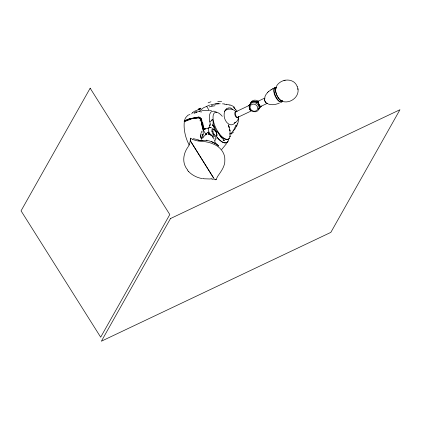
<?xml version="1.0" encoding="UTF-8"?>
<svg xmlns="http://www.w3.org/2000/svg" width="421" height="421" viewBox="0 0 421 421"><rect width="100%" height="100%" fill="white"/><g stroke="black" fill="none" stroke-linecap="round" stroke-linejoin="round"><path stroke-width="0.63" d="M192.581 139.267L190.371 138.177L190.35 139.988A22.96 20.119 30.1 0 1 188.066 146.897C183.809 152.665 182.061 160.838 185.803 167.305M190.371 138.177L190.281 139.956A1.931 0.795 64.6 0 0 191.023 141.888L213.515 177.862M249.358 107.297L249.437 106.518M249.185 107.292L249.411 106.097M238.433 119.38L238.502 117.285M195.049 113.049L194.791 112.623L194.755 113.049M258.305 101.445L258.305 101.435A2.931 1.21 64.6 0 0 259.215 104.84A2.931 1.21 64.6 0 0 261.278 106.181M202.133 136.409L202.317 135.751M193.881 113.012L194.17 113.049M210.295 123.984L209.732 125.626L210.074 124.7L209.89 125.232M209.116 127.421L209.816 125.416M237.597 123.595L235.044 128.921L231.05 133.441M200.885 133.51L201.933 131.126M211.942 120.022L212.089 119.601A3.673 2.942 25.2 0 1 212.179 119.38M264.862 96.898L265.94 94.599L267.761 92.304M229.266 138.309A13.056 5.384 64.6 0 1 228.487 139.209C224.893 140.788 221.804 136.667 219.699 134.304A17.529 7.231 64.6 0 1 217.631 131.363C219.862 137.383 231.792 145.108 229.803 132.862M276.16 86.894C279.944 78.49 293.716 77.211 297.2 86.5M213.215 136.462L212.905 137.03M258.383 105.182L258.952 104.171M191.697 113.854L191.771 113.738A31.807 13.119 64.6 0 1 192.829 112.381M226.672 143.461L221.735 149.423M205.48 134.752L206.185 134.02L206.932 134.015M206.853 134.141L205.922 134.22L204.417 136.057A1.516 0.716 -59.7 0 0 202.748 137.82M209.011 132.82L208.437 133.504M212.237 119.296L212.505 119.448M196.665 112.196L197.254 111.981A25.213 6.683 -32.9 0 1 199.38 111.297L203.359 107.829L209.658 105.061M199.38 111.302L199.933 111.26M233.434 132.105L230.924 134.262M225.924 109.449L226.609 108.855M268.466 91.636L271.187 89.71M267.551 92.504L268.687 91.42M192.834 112.391L194.591 111.207L197.16 110.244M198.796 109.976L200.391 108.839L199.796 109.228M210.484 127.726L210.221 127.773M211.295 120.78L211.21 120.832A1.195 0.989 7.7 0 0 210.895 121.148A0.71 0.584 25.1 0 0 210.868 121.406M197.496 109.939L199.849 108.65M272.398 88.994L274.739 87.721M270.919 89.868L272.676 88.831M207.569 132.689L207.221 132.894A6.81 5.957 29.4 0 0 205.411 134.852M199.096 109.039C197.786 109.755 200.633 108.255 198.254 109.434M199.101 109.028L198.57 109.307L199.633 108.76M260.078 106.534L259.157 106.971M236.213 111.597L248.685 105.682M249.864 105.297L248.753 105.824M256.2 102.282L258.226 101.35M259.168 107.102L261.241 106.139M238.012 117.233L251.353 110.902M261.104 106.276L267.182 103.392M257.415 101.54L264.788 98.046M205.306 129.073L205.748 128.868M199.707 108.713L201.028 108.134M194.676 112.975L194.844 112.902M195.528 112.628L195.991 112.449M279.36 103.098C275.876 104.592 271.834 105.413 268.188 103.998M190.324 118.917L191.108 118.675M190.239 118.943L192.286 118.338M190.092 119.327L192.502 118.627M283.943 80.522L284.354 80.395M284.759 80.269L285.164 80.143M191.45 118.569L192.881 118.18M204.117 129.479L204.39 129.405M203.764 129.568L203.043 129.836L206.164 134.783M210.732 104.75L216.184 103.803M192.486 118.285L194.307 117.848M209.048 127.958L207.279 128.352M189.966 114.48L187.903 115.228L185.661 117.675A32.154 13.261 64.6 0 0 184.387 121.264C183.335 128.421 185.303 138.141 189.334 145.103M193.081 118.127L194.907 117.727M192.55 139.356A23.508 20.597 30.1 0 0 200.254 141.256L204.048 141.551A27.612 24.197 30.1 0 1 205.238 141.688L208.548 142.361A28.465 24.944 30.1 0 1 212.752 143.798C219.483 146.176 225.146 152.465 224.835 159.896C225.214 166.29 221.03 171.363 217.689 176.331A23.287 20.403 30.1 0 0 216.262 179.525L215.257 179.767A1.684 0.695 64.6 0 1 214.194 178.936L191.018 141.909M193.265 118.438L195.565 117.975M194.534 117.801L198.096 117.37M201.717 110.76L208.674 110.344M215.031 104.082L218.678 103.792M196.333 117.875L197.012 117.812M196.796 117.827L194.028 118.264A44.858 41.416 66.2 0 0 192.502 118.638M196.949 117.817L197.586 117.775M197.338 117.406L197.881 117.375M216.641 103.771L220.183 103.776M214.052 142.945L216.447 143.719L218.562 145.819M198.58 140.298L206.5 140.404M198.144 117.759L198.67 117.796A2.3 1.489 -25.8 0 1 199.222 117.964A4.642 3.142 -32.7 0 1 199.396 118.048L200.733 119.064A2.431 1.7 -33.5 0 1 200.938 119.49L201.375 122.364M198.165 140.356L202.985 140.519M210.405 178.999L203.896 178.767M222.499 103.824L224.693 103.982M210.805 178.704L212.063 178.793M198.065 140.114L199.922 140.414M203.611 178.404L202.764 178.299M210.068 110.434L211.421 110.597M211.821 179.135L213.41 179.383M209.216 134.041L209.658 134.115M226.414 104.219L229.892 105.103M206.843 140.446C210.726 141.04 214.51 142.64 217.525 145.182M202.18 178.578C196.954 177.704 191.976 175.141 188.345 171.268M193.313 138.625L198.459 139.961M210.132 127.5L209.716 127.442A7.646 3.347 78.8 0 0 209.09 127.731M231.013 108.071L230.855 108.029A8.552 6.531 75.7 0 0 228.166 108.086M282.896 101.524C291.379 103.934 301.231 95.135 297.179 86.458M251.09 110.428L250.905 110.376A2.637 2.184 79.3 0 1 249.611 109.402M210.505 127.563L211.642 127.895M210.147 127.505L210.447 127.631M223.919 140.493L223.246 140.209M215.478 143.198L215.168 143.087M213.505 142.561L211.526 141.677M213.258 129.294L213.568 129.458M216.662 112.212L213.963 111.149L211.779 111.507A18.792 7.752 64.6 0 0 209.479 115.586L209.39 119.264L210.174 123.721M199.349 118.043L199.833 118.375M213.668 129.521L214.163 129.879M209.695 133.62L210.174 133.952M209.805 133.699L209.405 133.42M200.343 118.096L199.843 117.748L201.175 118.727A4.889 3.173 -48.5 0 1 201.312 120.206M199.886 118.412L200.754 119.085A3.789 2.594 -39 0 1 200.964 120.001M217.278 131.326L220.667 136.767L223.946 140.046M223.998 140.093L224.325 140.372A1.663 0.953 -62.4 0 1 224.404 140.456L224.409 140.567A1.547 0.9 -64.9 0 1 224.225 140.572L224.214 140.567A6.347 3.778 -83.7 0 1 223.925 140.461M217.989 145.577L218.567 146.098M212.216 124.521L213.652 126.526L212.463 124.948L212.679 125.174M187.382 170.142L188.408 171.342M196.212 112.507L196.275 112.033L196.107 112.449M187.287 169.521L187.529 169.821M186.829 168.905L187.056 169.216M211.805 135.551L212.21 136.188M214.163 134.462L213.81 133.904M215.531 130.92L215.857 131.436M213.273 125.958L213.668 126.563L213.421 126.168M213.479 135.025L213.179 134.552M186.608 168.595L185.993 167.632M258.041 101.408L258.715 102.471M206.548 106.239L209.316 110.628M210.19 134.873L209.721 134.125A3.636 3.179 29.4 0 1 211.952 135.373L212.921 136.967A8.652 7.567 29.4 0 1 213.31 138.277M208.4 133.546L208.963 134.431M206.748 140.056L206.974 140.409M213.847 126.842L214.136 127.331L213.873 126.895M214.021 127.131L214.168 127.384M214.436 127.868L214.699 128.31L214.51 127.973M255.626 102.077L256.484 101.593A5.126 4.478 29.4 0 0 250 104.724M214.952 130.831L215.089 131.131M213.857 138.488L214.157 139.24M228.314 125.079L229.45 128.321L230.166 132.404M228.25 124.916L228.75 126.174M213.584 123.074L212.6 119.717A4.305 3.579 6.9 0 0 212.531 119.443M203.627 129.221L203.838 129.852M203.817 129.779L201.391 118.98A3.073 2.205 -30.8 0 0 201.07 118.601M214.752 141.093L215.294 142.935M234.629 108.481L233.644 107.292A2.642 0.674 -32.2 0 0 233.466 107.308M202.043 126.005L203.117 129.747L201.385 122.443M201.812 124.942L201.922 125.474M249.437 108.255L249.395 107.976M229.703 129.336L229.998 130.847L229.887 130.294M201.733 124.569L201.443 122.869M201.091 119.959L201.154 120.417M202.28 134.583L202.217 134.157M297.836 88.621L297.963 89.531M201.722 120.038L201.859 121.216M202.317 134.841L202.364 135.488A0.784 0.4 -87.8 0 1 202.301 135.736M201.254 121.369L201.201 120.89M202.048 138.714A5.641 5.241 30.7 0 1 202.101 136.399M202.275 134.741A4.478 0.263 82.9 0 1 202.306 134.978M203.485 135.099A7.304 1.726 75 0 1 203.238 130.347M215.852 137.488A7.646 3.7 59.7 0 1 215.857 138.577M215.947 138.577A6.904 2.842 70.4 0 1 214.278 140.572M203.375 129.605A4.899 0.421 -8.1 0 1 203.522 129.563M205.343 128.947A1.942 0.31 -23.5 0 1 204.643 129.205M205.664 128.684A7.962 7.915 -20.5 0 1 207.137 128.184M210.353 127.637A1.473 0.279 4.1 0 1 210.437 127.679M208.432 131.031A6.904 2.852 64 0 1 209.069 127.626M208.99 132.162A6.141 2.889 58.9 0 1 208.716 131.22M208.684 132.247A4.315 3.042 45.1 0 0 208.784 132.489A2.605 2.089 36.6 0 0 209.1 132.994M209.363 133.362A1.637 1.431 27.4 0 1 209.026 133.031M209.774 134.504A6.136 4.373 34.4 0 1 211.263 135.846M212.589 136.467A6.136 5.294 31 0 1 212.789 137.009M201.648 139.177A4.742 1.958 64.6 0 1 201.049 134.036M212.41 128.958A6.278 5.415 80.3 0 1 212.626 129.021M213.247 136.862A7.304 5.878 -23.9 0 1 213.084 137.041M228.045 141.172A17.066 7.041 64.6 0 1 227.108 142.293M227.108 142.293A17.245 7.115 64.6 0 1 224.651 142.887L222.22 142.003L220.441 140.772A18.445 7.61 64.6 0 1 217.189 137.478M228.661 139.556A17.15 7.073 64.6 0 1 225.088 142.924L222.367 142.082L219.299 139.761A18.503 7.631 64.6 0 1 217.278 137.583M217.652 131.331A14.298 5.899 64.6 0 1 213.379 114.675A14.298 5.899 64.6 0 1 222.325 116.333M216.962 132.062A16.808 4.768 65.4 0 1 212.894 122.785M211.91 120.053A2.226 1.779 0.2 0 1 211.484 120.69M222.504 137.772A19.029 6.357 54.5 0 1 220.036 135.704M210.058 121.69A12.851 8.467 55.5 0 1 210.037 121.185M215.41 179.314A22.85 20.019 30.1 0 1 216.268 179.525M208.721 133.994A1.589 0.474 -10.5 0 1 208.458 133.541M208.7 134.115A1.668 0.31 1.2 0 1 208.353 133.978M207.574 132.699A4.368 3.815 29.4 0 1 209.058 132.22M203.09 137.888A1.9 1.237 -55.6 0 1 203.232 137.52M201.501 139.151A4.052 1.673 64.6 0 1 201.028 134.794M201.664 123.037A22.376 8.715 65.1 0 1 201.591 122.537M197.544 117.938A9.572 6.857 -31.9 0 1 198.096 117.917A10.193 7.357 -32.4 0 0 197.444 117.964M190.06 119.101A48.452 44.726 65.7 0 1 193.176 118.133M184.124 121.285A55.293 49.81 42.5 0 1 189.934 118.843M184.224 121.453A55.609 49.799 39.6 0 1 189.992 119.101M184.608 121.643A56.182 49.72 34 0 1 190.45 119.427M184.209 120.959A55.982 50.357 41.8 0 1 190.134 118.49M197.97 117.017A4.973 3.694 -35.1 0 1 200.054 117.501M204.311 129.415A21.545 7.441 67.1 0 1 202.669 122.437M200.212 121.106A23.881 7.773 68.3 0 1 200.133 119.985M199.154 117.901A3.463 2.316 -30.3 0 1 199.365 118.022M198.607 117.791A2.252 1.452 -25 0 1 199.133 117.922M198.044 117.891A4.847 3.179 -26.1 0 1 198.549 117.901M195.576 117.869A18.34 14.735 -44.3 0 1 196.344 117.775M200.849 118.485A10.42 7.604 -42.5 0 1 201.028 118.617M198.154 117.185A4.336 2.942 -33.7 0 1 200.012 117.612M194.912 118.506A22.387 17.919 -43.9 0 1 196.67 118.19M235.228 122.274A8.557 5.841 80.5 0 1 233.865 123.858A8.546 5.941 78.1 0 1 232.587 124.569A8.541 5.936 78 0 1 230.082 124.637A8.509 5.878 75.6 0 1 224.64 111.639M224.577 111.528A8.562 6.594 69.9 0 1 225.94 109.439M226.645 108.792A8.562 6.562 71 0 1 228.114 108.102M230.966 108.355A8.32 6.426 78.5 0 1 232.529 109.255M211.342 105.818A77.264 22.729 15.3 0 1 212.479 105.555M209.205 106.929A43.037 10.457 6.1 0 1 214.963 105.76M229.919 104.945A16.94 13.94 87.5 0 1 234.313 107.108M234.039 107.576A23.097 20.697 -57.6 0 1 235.623 109.581M231.05 133.152A50.767 18.819 -72.1 0 1 229.845 134.025M235.718 125.195A21.35 11.146 84.5 0 1 232.976 130.978M237.049 124.79A12.451 7.152 77 0 1 236.665 126.337M224.756 104.471A40.337 29.023 61.8 0 1 226.461 104.75M217.789 101.593A71.686 48.836 53.1 0 1 221.63 101.293M208.116 102.882A42.784 16.13 17.3 0 1 210.953 101.798M235.697 109.523A20.892 18.566 -59.7 0 1 236.891 111.428M238.57 119.438A15.688 9.872 83.3 0 1 237.681 123.674M230.74 136.009A41.39 16.051 -72.2 0 1 229.692 136.662M196.686 111.991A20.776 3.963 -29.1 0 1 196.802 111.949M195.544 111.723A26.055 7.099 -33.1 0 1 196.207 111.47M200.185 111.828A25.06 14.461 50 0 1 201.712 111.944M248.522 105.818A2.931 1.21 64.6 0 1 249.458 105.792M249.479 107.976A3.226 2.116 77.9 0 1 249.442 107.323A2.784 1.921 81.2 0 0 249.711 109.123M249.806 105.024A5.126 4.478 29.4 0 1 256.826 102.208A5.126 4.478 29.4 0 1 258.436 109.649M249.442 106.371A2.51 0.416 -77.7 0 1 249.674 105.703M250.895 110.323A2.684 2.089 75.8 0 1 249.864 109.402M249.737 105.618A3.157 0.647 -82.1 0 1 249.8 105.445M249.853 109.181A2.642 1.952 76.1 0 1 249.532 108.26M251.663 110.649A3.357 2.458 68.5 0 1 250.984 110.502M238.46 116.591A7.983 6.957 29.8 0 1 234.25 123.027M224.504 111.318A7.983 6.957 29.8 0 1 235.776 111.355A3.236 1.684 73.6 0 1 236.828 111.591M235.776 111.355A0.579 0.495 73.1 0 0 236.376 111.528A2.889 1.552 75.5 0 1 236.991 111.549M238.139 117.391A3.284 1.758 73.6 0 1 235.181 115.601A3.284 1.758 73.6 0 1 235.802 111.439M238.381 117.012A2.947 1.637 75.4 0 1 235.697 115.401A2.947 1.637 75.4 0 1 236.402 111.633M238.397 116.812A3.384 1.816 73.2 0 1 238.112 117.343A0.579 0.458 38 0 1 238.349 116.943A3.073 1.716 75 0 0 238.649 116.412M282.707 100.94A7.378 3.042 64.6 0 1 277.013 95.599A7.378 3.042 64.6 0 1 276.329 87.684M282.607 100.814A7.225 2.979 64.6 0 1 277.355 96.22A7.225 2.979 64.6 0 1 275.955 88.315M258.531 102.019A2.858 1.374 20.2 0 0 257.231 102.05A3.421 1.663 25.7 0 1 258.52 102.15M259.894 106.792A5.126 4.478 29.4 0 1 258.21 109.639M260.325 107.123A3.331 1.916 82 0 1 259.978 107.281M260.341 106.424A5.126 4.478 29.4 0 1 258.668 108.702M250.537 104.171A5.126 4.478 29.4 0 1 253.2 100.466A5.126 4.478 29.4 0 1 258.262 101.245M260.299 106.971A2.81 1.5 87.6 0 1 260.136 107.039M282.328 101.308A7.71 3.179 64.6 0 1 275.387 95.635A7.71 3.179 64.6 0 1 276.413 87.789M282.496 101.193A7.999 3.3 64.6 0 1 275.139 96.046A7.999 3.3 64.6 0 1 276.381 87.747M267.446 103.203A2.931 1.21 64.6 0 1 264.893 101.235A2.931 1.21 64.6 0 1 264.993 98.025M267.54 103.329A3.031 1.252 64.6 0 1 264.988 101.066A3.031 1.252 64.6 0 1 265.046 97.846M203.932 129.268L205.28 128.494L203.943 129.231M90.162 88.194L21.05 210.847L100.682 337.189L169.795 214.536L90.162 88.194M170.489 218.552L101.377 341.205L330.838 232.387L399.95 109.734L170.489 218.552M229.129 127.258L228.656 125.926L229.129 127.258M211.963 131.457A4.515 1.863 64.6 0 0 216.305 136.988A4.515 1.863 64.6 0 0 214.952 130.231A4.515 1.863 64.6 0 0 211.963 131.457M212.915 131.594A3.584 1.479 64.6 0 0 216.373 135.93A3.584 1.479 64.6 0 0 215.247 130.536A3.584 1.479 64.6 0 0 212.915 131.594M250.016 109.286A5.126 4.478 29.4 0 0 258.62 109.718A5.126 4.478 29.4 0 0 253.863 102.545A5.126 4.478 29.4 0 0 250.016 109.286M250.584 109.144A3.963 3.463 29.4 0 0 257.247 109.776A3.963 3.463 29.4 0 0 253.842 104.103A3.963 3.463 29.4 0 0 250.584 109.144"/></g></svg>
